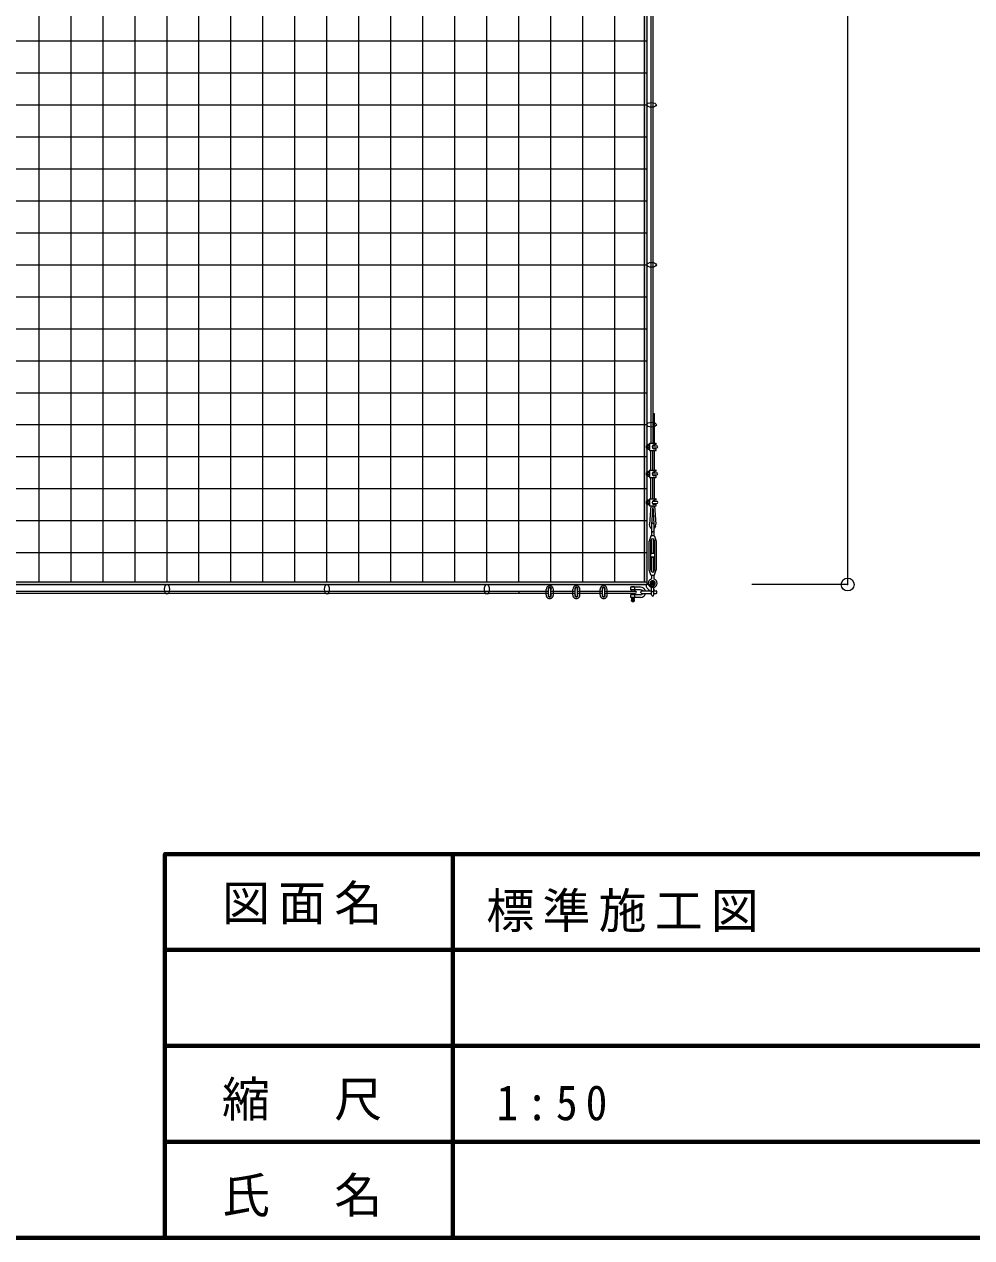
# Model space of a CAD drawing. Units: millimetres, scale not verified. Extents: x -31726 to 17675, y -6980 to 6925.
# Drawn here: x -1606 to 1356, y -6980 to -3184 of the extents above; entities that cross this region are included whole.
import ezdxf

# ---------------------------------------------------------------- set-up
doc = ezdxf.new("R2010")
doc.units = ezdxf.units.MM
doc.header["$LTSCALE"] = 50
doc.header["$PDMODE"] = 32
doc.header["$PDSIZE"] = 40
for name, color, linetype, lineweight in [('0-0_通り芯', 7, 'Continuous', 18), ('0-1_躯体', 33, 'Continuous', 18), ('0-2_建具', 5, 'Continuous', 18), ('0-3_設備', 7, 'Continuous', 18), ('0-4_家具', 7, 'Continuous', 18), ('0-5_文字', 7, 'Continuous', 18), ('0-6_寸法', 7, 'Continuous', 18), ('0-7', 7, 'Continuous', 18), ('0-F_枠', 7, 'Continuous', 70)]:
    doc.layers.add(name, color=color, linetype=linetype, lineweight=lineweight)
doc.styles.add('ＭＳ ゴシック', font='')
doc.styles.get('ＭＳ ゴシック').set_extended_font_data('MS Gothic')

msp = doc.modelspace()

# ---------------------------------------------------------------- linework, layer by layer
at = {"layer": '0-0_通り芯'}
for p, q in [((353.02, 4816.83), (353.02, -4494.68)), ((359.02, 4816.83), (359.02, -4494.68)), ((365.02, -4403.04), (359.02, -4403.04)), ((365.02, -4494.69), (365.02, -4403.04)), ((365.02, -4502.49), (365.02, -4499.11)), ((365.02, -4512.82), (365.02, -4509.43)), ((353.02, -4578.87), (353.02, -4517.22)), ((359.02, -4578.88), (359.02, -4517.22)), ((365.02, -4578.88), (365.02, -4517.23)), ((365.02, -4586.68), (365.02, -4583.3)), ((353.02, -4668.26), (353.02, -4601.41)), ((359.02, -4668.27), (359.02, -4601.41)), ((365.02, -4597.01), (365.02, -4593.62)), ((365.02, -4668.27), (365.02, -4601.42)), ((353.02, -4690.8), (349.54, -4747.41)), ((359.02, -4690.8), (355.52, -4747.78)), ((359.02, -4690.8), (362.52, -4747.78)), ((365.02, -4676.07), (365.02, -4672.69)), ((365.02, -4686.4), (365.02, -4683.01)), ((365.02, -4690.81), (368.5, -4747.41)), ((349.95, -4753.94), (349.54, -4747.41)), ((350.34, -4754.85), (349.95, -4753.94)), ((351.04, -4756.41), (350.34, -4754.85)), ((351.8, -4757.88), (351.04, -4756.41)), ((352.65, -4759.22), (351.8, -4757.88)), ((353.63, -4760.38), (352.65, -4759.22)), ((354.77, -4761.31), (353.63, -4760.38)), ((355.52, -4761.72), (354.77, -4761.31)), ((368.1, -4753.94), (368.5, -4747.41)), ((-4211.19, -4957.52), (33.72, -4957.52)), ((-4211.19, -4963.52), (33.71, -4963.52)), ((-57.98, -4963.52), (-57.98, -4957.52)), ((40.65, -4957.52), (116.88, -4957.52)), ((40.65, -4963.52), (116.87, -4963.52)), ((123.81, -4957.52), (202.25, -4957.52)), ((123.81, -4963.52), (202.24, -4963.52)), ((209.17, -4963.52), (305.36, -4963.52)), ((209.18, -4957.52), (305.36, -4957.52))]:
    msp.add_line(p, q, dxfattribs=at)
msp.add_lwpolyline([(368.1, -4753.94), (367.7, -4754.85), (367, -4756.41), (366.24, -4757.88), (365.39, -4759.22), (364.41, -4760.38), (363.27, -4761.31), (362.52, -4761.72)], dxfattribs=at)
msp.add_arc((305.36, -4960.52), 3, 270, 90, dxfattribs=at)
at = {"layer": '0-1_躯体'}
for p, q in [((-1559.43, -4928.15), (-1559.43, 5063.52)), ((-1459.43, -4928.15), (-1459.43, 5063.52)), ((-1359.43, -4928.15), (-1359.43, 5063.52)), ((-1259.43, -4928.15), (-1259.43, 5063.52)), ((-1159.43, -4928.15), (-1159.43, 5063.52)), ((-1059.43, -4928.15), (-1059.43, 5063.52)), ((-959.43, -4928.15), (-959.43, 5063.52)), ((-859.43, -4928.15), (-859.43, 5063.52)), ((-759.43, -4928.15), (-759.43, 5063.52)), ((-659.43, -4928.15), (-659.43, 5063.52)), ((-559.43, -4928.15), (-559.43, 5063.52)), ((-459.43, -4928.15), (-459.43, 5063.52)), ((-359.43, -4928.15), (-359.43, 5063.52)), ((-259.43, -4928.15), (-259.43, 5063.52)), ((-159.43, -4928.15), (-159.43, 5063.52)), ((-59.43, -4928.15), (-59.43, 5063.52)), ((40.57, -4928.15), (40.57, 5063.52)), ((140.57, -4928.15), (140.57, 5063.52)), ((240.57, -4928.15), (240.57, 5063.52)), ((332.57, 5063.52), (332.57, -4928.15)), ((340.57, 5063.52), (340.57, -4936.48)), ((-4659.43, -3236.48), (340.57, -3236.48)), ((-4659.43, -3336.48), (340.57, -3336.48)), ((-4659.43, -3436.48), (340.57, -3436.48)), ((-4659.43, -3536.48), (340.57, -3536.48)), ((-4659.43, -3636.48), (340.57, -3636.48)), ((-4659.43, -3736.48), (340.57, -3736.48)), ((-4659.43, -3836.48), (340.57, -3836.48)), ((-4659.43, -3936.48), (340.57, -3936.48)), ((-4659.43, -4036.48), (340.57, -4036.48)), ((-4659.43, -4136.48), (340.57, -4136.48)), ((-4659.43, -4236.48), (340.57, -4236.48)), ((-4659.43, -4336.48), (340.57, -4336.48)), ((-4659.43, -4436.48), (340.57, -4436.48)), ((-4659.43, -4536.48), (340.57, -4536.48)), ((-4659.43, -4636.48), (340.57, -4636.48)), ((-4659.43, -4736.48), (340.57, -4736.48)), ((-4659.43, -4836.48), (340.57, -4836.48)), ((-4659.43, -4928.48), (340.57, -4928.48))]:
    msp.add_line(p, q, dxfattribs=at)
msp.add_lwpolyline([(-4659.43, 5063.52), (-4659.43, -4936.48), (340.57, -4936.48)], dxfattribs=at)
at = {"layer": '0-1_躯体', "color": 34}
for points in [[(332.57, 5055.52), (340.57, 5055.52), (332.57, -4928.15), (340.57, -4928.15)], [(340.57, -4928.48), (340.57, -4936.48), (-4659.43, -4928.15), (-4659.43, -4936.48)]]:
    msp.add_solid(points, dxfattribs=at)
at = {"layer": '0-2_建具'}
for centre, major_axis in [((355.57, -3436.48), (15, 0)), ((355.57, -3936.48), (15, 0)), ((355.57, -4436.48), (15, 0)), ((351.18, -4947.09), (10.61, -10.61)), ((-1159.43, -4951.48), (0, -15)), ((-659.43, -4951.48), (0, -15)), ((-159.43, -4951.48), (0, -15))]:
    msp.add_ellipse(centre, major_axis=major_axis, ratio=0.5, dxfattribs=at)
at = {"layer": '0-3_設備'}
for p, q in [((322.46, -4961.42), (322.46, -4959.42)), ((325.46, -4956.42), (354.87, -4956.42)), ((325.46, -4964.42), (354.97, -4964.42)), ((362.77, -4964.42), (369.46, -4964.42)), ((362.87, -4956.42), (369.46, -4956.42)), ((372.46, -4961.42), (372.46, -4959.42))]:
    msp.add_line(p, q, dxfattribs=at)
for centre, start, end in [((325.46, -4959.42), 90, 180), ((325.46, -4961.42), 180, 270), ((369.46, -4959.42), 0, 90), ((369.46, -4961.42), 270, 0)]:
    msp.add_arc(centre, 3, start, end, dxfattribs=at)
at = {"layer": '0-4_家具'}
for p, q in [((357.37, -4937.48), (357.37, -4927.48)), ((360.37, -4937.48), (360.37, -4927.48)), ((321.17, -4944.59), (290.67, -4944.59)), ((321.17, -4952.59), (290.67, -4952.59)), ((321.17, -4968.59), (290.67, -4968.59)), ((293.17, -4944.09), (293.17, -4944.59)), ((301.17, -4944.09), (293.17, -4944.09)), ((293.17, -4952.59), (293.17, -4957.52)), ((293.17, -4963.52), (293.17, -4968.59)), ((301.17, -4944.09), (301.17, -4944.59)), ((301.17, -4952.59), (301.17, -4957.52)), ((301.17, -4963.52), (301.17, -4968.59)), ((354.87, -4968.48), (354.87, -4940.97)), ((362.87, -4968.48), (362.87, -4940.97)), ((321.17, -4976.59), (290.67, -4976.59)), ((292.17, -4976.59), (292.17, -4978.09)), ((302.17, -4978.09), (292.17, -4978.09)), ((292.38, -4987.19), (292.38, -4986.27)), ((293.17, -4980.09), (292.57, -4983.93)), ((293.17, -4978.09), (293.17, -4980.09)), ((301.17, -4980.09), (293.17, -4980.09)), ((301.17, -4978.09), (301.17, -4980.09)), ((301.78, -4983.93), (301.17, -4980.09)), ((301.96, -4987.19), (301.96, -4986.27)), ((302.17, -4976.59), (302.17, -4978.09))]:
    msp.add_line(p, q, dxfattribs=at)
for centre, radius in [((359.02, -4932.45), 7), ((297.17, -4985.09), 2.5)]:
    msp.add_circle(centre, radius, dxfattribs=at)
for centre, radius, start, end in [((358.87, -4932.48), 8, 309.5212, 230.4788), ((358.87, -4932.48), 7, 309.5212, 230.4788), ((358.87, -4932.48), 5, 107.4576, 252.5424), ((358.87, -4932.48), 4, 112.02431, 247.97569), ((358.87, -4932.48), 5, 287.4576, 72.5424), ((358.87, -4932.48), 4, 292.02431, 67.97569), ((321.17, -4960.59), 16, 14.37864, 90), ((321.17, -4960.59), 8, 29.7791, 90), ((321.17, -4960.59), 8, 270, 329.77861), ((321.17, -4960.59), 16, 270, 345.42357), ((351.87, -4940.97), 3, 0, 50.4788), ((351.87, -4940.97), 4, 0, 50.4788), ((358.87, -4968.48), 4, 180, 0), ((365.87, -4940.97), 4, 129.5212, 180), ((365.87, -4940.97), 3, 129.5212, 180), ((294.87, -4987.47), 2.5, 173.65981, 263.03282), ((307.38, -4986.27), 15, 171.03925, 180), ((299.48, -4987.47), 2.5, 276.96718, 6.34019), ((286.96, -4986.27), 15, 0, 8.96075)]:
    msp.add_arc(centre, radius, start, end, dxfattribs=at)
for centre, major_axis, ratio, start_param, end_param in [((358.87, -4927.48), (1.5, 0), 0.333333, 6.2831853, 9.424778), ((290.67, -4948.59), (0, 4), 0.375, 6.2831853, 9.424778), ((290.67, -4972.59), (0, 4), 0.375, 6.2831853, 9.424778), ((303.67, -4948.59), (0, 4), 0.375, 0.7227342, 2.4188584), ((303.67, -4972.59), (0, 4), 0.375, 0.7227342, 2.4188584), ((358.87, -4937.48), (-1.5, 0), 0.333333, 6.2831853, 9.424778), ((297.17, -4980.09), (4, 0), 0.5, 6.2831853, 9.424778), ((297.17, -4989.09), (5, 0), 0.2, 4.163909, 5.2609217)]:
    msp.add_ellipse(centre, major_axis=major_axis, ratio=ratio, start_param=start_param, end_param=end_param, dxfattribs=at)
at = {"layer": '0-5_文字'}
for p, q in [((355.52, -4747.78), (355.52, -4783.31)), ((358.52, -4744.78), (359.52, -4744.78)), ((359.52, -4771.4), (358.52, -4771.4)), ((362.52, -4747.78), (362.52, -4783.31)), ((353, -4784.76), (348.52, -4800.45)), ((348.52, -4890.45), (348.52, -4800.45)), ((353.52, -4891.95), (353.52, -4798.95)), ((354.52, -4795.79), (354.52, -4838.95)), ((354.93, -4783.31), (363.12, -4783.31)), ((355.02, -4795.18), (355.02, -4839.45)), ((363.02, -4839.45), (363.02, -4795.18)), ((363.52, -4838.95), (363.52, -4795.79)), ((364.52, -4798.95), (364.52, -4891.95)), ((365.04, -4784.76), (369.52, -4800.45)), ((369.52, -4800.45), (369.52, -4890.45)), ((354.52, -4838.95), (355.02, -4839.45)), ((363.52, -4838.95), (354.52, -4838.95)), ((355.02, -4851.45), (354.52, -4851.95)), ((354.52, -4851.95), (354.52, -4895.11)), ((363.52, -4851.95), (354.52, -4851.95)), ((363.02, -4839.45), (355.02, -4839.45)), ((363.02, -4851.45), (355.02, -4851.45)), ((355.02, -4851.45), (355.02, -4895.73)), ((363.52, -4838.95), (363.02, -4839.45)), ((363.02, -4895.73), (363.02, -4851.45)), ((363.02, -4851.45), (363.52, -4851.95)), ((363.52, -4895.11), (363.52, -4851.95)), ((353, -4906.14), (348.52, -4890.45)), ((365.04, -4906.14), (369.52, -4890.45)), ((354.93, -4907.59), (363.12, -4907.59)), ((355.52, -4907.59), (355.52, -4917.43)), ((362.52, -4907.59), (362.52, -4917.43))]:
    msp.add_line(p, q, dxfattribs=at)
for centre, radius, start, end in [((358.52, -4747.78), 3, 90, 180), ((358.52, -4768.4), 3, 180, 270), ((359.52, -4747.78), 3, 0, 90), ((359.52, -4768.4), 3, 270, 0), ((354.93, -4785.31), 2, 90, 164.0546), ((359.02, -4798.95), 5.5, 0, 180), ((363.12, -4785.31), 2, 15.9454, 90), ((359.02, -4891.95), 5.5, 180, 0), ((359.02, -4932.45), 14, 110.10551, 252.74788), ((354.93, -4905.59), 2, 195.9454, 270), ((353.52, -4917.43), 2, 290.10551, 0), ((364.52, -4917.43), 2, 180, 249.89449), ((359.02, -4932.45), 14, 285.95317, 69.89449), ((363.12, -4905.59), 2, 270, 344.0546)]:
    msp.add_arc(centre, radius, start, end, dxfattribs=at)
at = {"layer": '0-6_寸法'}
for p, q in [((338.73, -4502.47), (343.41, -4502.47)), ((338.73, -4502.47), (338.73, -4509.4)), ((338.73, -4509.4), (343.41, -4509.41)), ((343.42, -4500.69), (343.41, -4511.2)), ((348.96, -4509.45), (344.93, -4509.45)), ((344.93, -4512.95), (348.95, -4512.95)), ((348.96, -4498.94), (344.94, -4498.94)), ((348.96, -4502.44), (344.94, -4502.44)), ((348.97, -4494.68), (348.95, -4517.21)), ((348.97, -4494.68), (368.42, -4494.7)), ((358.65, -4502.49), (371.49, -4502.5)), ((358.65, -4509.42), (371.49, -4509.43)), ((368.84, -4513.82), (362.38, -4512.12)), ((368.85, -4498.11), (362.39, -4499.79)), ((348.95, -4517.21), (368.4, -4517.23)), ((338.73, -4586.66), (343.41, -4586.67)), ((338.73, -4586.66), (338.73, -4593.6)), ((343.42, -4584.88), (343.41, -4595.39)), ((348.96, -4583.13), (344.94, -4583.13)), ((348.96, -4586.64), (344.94, -4586.63)), ((348.97, -4578.87), (348.95, -4601.4)), ((348.97, -4578.87), (368.42, -4578.89)), ((358.65, -4586.68), (371.49, -4586.69)), ((368.85, -4582.3), (362.39, -4583.98)), ((338.73, -4593.6), (343.41, -4593.6)), ((348.96, -4593.64), (344.93, -4593.64)), ((344.93, -4597.14), (348.95, -4597.14)), ((348.95, -4601.4), (368.4, -4601.42)), ((358.65, -4593.61), (371.49, -4593.62)), ((368.84, -4598.01), (362.38, -4596.31)), ((348.97, -4668.26), (348.95, -4690.79)), ((348.97, -4668.26), (368.42, -4668.28)), ((338.73, -4676.05), (343.41, -4676.06)), ((338.73, -4676.05), (338.73, -4682.98)), ((338.73, -4682.98), (343.41, -4682.99)), ((343.42, -4674.27), (343.41, -4684.78)), ((348.96, -4683.03), (344.93, -4683.03)), ((344.93, -4686.53), (348.95, -4686.53)), ((348.96, -4672.52), (344.94, -4672.52)), ((348.96, -4676.02), (344.94, -4676.02)), ((348.95, -4690.79), (368.4, -4690.81)), ((358.65, -4676.07), (371.49, -4676.08)), ((358.65, -4683), (371.49, -4683.01)), ((368.84, -4687.4), (362.38, -4685.7)), ((368.85, -4671.69), (362.39, -4673.37)), ((25.91, -4969.17), (25.92, -4951.84)), ((33.71, -4970.91), (33.72, -4950.11)), ((40.64, -4970.92), (40.66, -4950.12)), ((48.44, -4969.19), (48.46, -4951.86)), ((109.07, -4969.17), (109.08, -4951.84)), ((116.87, -4970.91), (116.88, -4950.11)), ((123.8, -4970.92), (123.82, -4950.12)), ((131.6, -4969.19), (131.62, -4951.86)), ((194.44, -4969.17), (194.45, -4951.84)), ((202.23, -4970.91), (202.25, -4950.11)), ((209.17, -4970.92), (209.19, -4950.12)), ((216.97, -4969.19), (216.98, -4951.86))]:
    msp.add_line(p, q, dxfattribs=at)
for centre, radius, start, end in [((345.18, -4500.69), 1.77, 97.84096, 262.06104), ((345.18, -4511.2), 1.77, 97.84096, 262.06104), ((348.2, -4505.95), 4.78, 132.886, 227.016), ((364, -4505.96), 6.37, 104.621, 255.281), ((368.4, -4515.5), 1.73, 269.951, 75.281), ((368.41, -4496.43), 1.73, 284.621, 89.951), ((371.49, -4505.97), 3.47, 269.951, 89.951), ((345.18, -4584.88), 1.77, 97.84096, 262.06104), ((348.2, -4590.14), 4.78, 132.886, 227.016), ((364, -4590.15), 6.37, 104.621, 255.281), ((368.41, -4580.62), 1.73, 284.621, 89.951), ((371.49, -4590.16), 3.47, 269.951, 89.951), ((345.18, -4595.39), 1.77, 97.84096, 262.06104), ((368.4, -4599.69), 1.73, 269.951, 75.281), ((345.18, -4674.27), 1.77, 97.84096, 262.06104), ((345.18, -4684.78), 1.77, 97.84096, 262.06104), ((348.2, -4679.53), 4.78, 132.886, 227.016), ((364, -4679.54), 6.37, 104.621, 255.281), ((368.4, -4689.08), 1.73, 269.951, 75.281), ((368.41, -4670.01), 1.73, 284.621, 89.951), ((371.49, -4679.55), 3.47, 269.951, 89.951), ((37.17, -4969.18), 11.27, 179.95087, 359.95087), ((37.19, -4951.85), 11.27, 359.95087, 179.95087), ((37.17, -4970.92), 5.2, 131.76118, 48.14055), ((37.19, -4950.12), 5.2, 311.76118, 228.14055), ((37.17, -4970.92), 3.47, 179.95087, 359.95087), ((37.19, -4950.12), 3.47, 359.95087, 179.95087), ((120.34, -4969.18), 11.27, 179.95087, 359.95087), ((120.35, -4951.85), 11.27, 359.95087, 179.95087), ((120.33, -4970.92), 5.2, 131.76118, 48.14055), ((120.35, -4950.12), 5.2, 311.76118, 228.14055), ((120.33, -4970.92), 3.47, 179.95087, 359.95087), ((120.35, -4950.12), 3.47, 359.95087, 179.95087), ((205.7, -4969.18), 11.27, 179.95087, 359.95087), ((205.72, -4951.85), 11.27, 359.95087, 179.95087), ((205.7, -4970.92), 5.2, 131.76118, 48.14055), ((205.72, -4950.12), 5.2, 311.76118, 228.14055), ((205.7, -4970.92), 3.47, 179.95087, 359.95087), ((205.72, -4950.12), 3.47, 359.95087, 179.95087)]:
    msp.add_arc(centre, radius, start, end, dxfattribs=at)
at = {"layer": '0-7', "color": 3}
for p, q in [((968.6, 5063.52), (968.6, -4936.48)), ((968.6, -4936.48), (668.6, -4936.48))]:
    msp.add_line(p, q, dxfattribs=at)
msp.add_point((968.6, -4936.48), dxfattribs=at)
at = {"layer": '0-F_枠'}
for p, q in [((-266.1, -6979.53), (-266.1, -5779.53)), ((-1166.1, -6079.53), (1633.9, -6079.53)), ((1633.9, -6379.53), (-1166.1, -6379.53)), ((-1166.1, -6679.53), (1633.9, -6679.53)), ((-10066.1, -6979.53), (9933.9, -6979.53))]:
    msp.add_line(p, q, dxfattribs=at)
msp.add_lwpolyline([(-1166.1, -6979.53), (-1166.1, -5779.53), (1633.9, -5779.53)], dxfattribs=at)

# ---------------------------------------------------------------- texts
at = {"layer": '0-7', "color": 3, "char_height": 110, "attachment_point": 7, "style": 'ＭＳ ゴシック'}
for s, insert in [('\\T1.17;図面名', (-987.62, -5999.96)), ('\\T1.17;標準施工図', (-161.18, -6023.53)), ('\\T1.17;縮\u3000尺', (-987.62, -6613.85)), ('\\T1.38;\\W0.9;1:50', (-129.08, -6613.85)), ('\\T1.17;氏\u3000名', (-987.62, -6914.11))]:
    msp.add_mtext(s, dxfattribs=dict(at, insert=insert))

doc.saveas('drawing.dxf')
